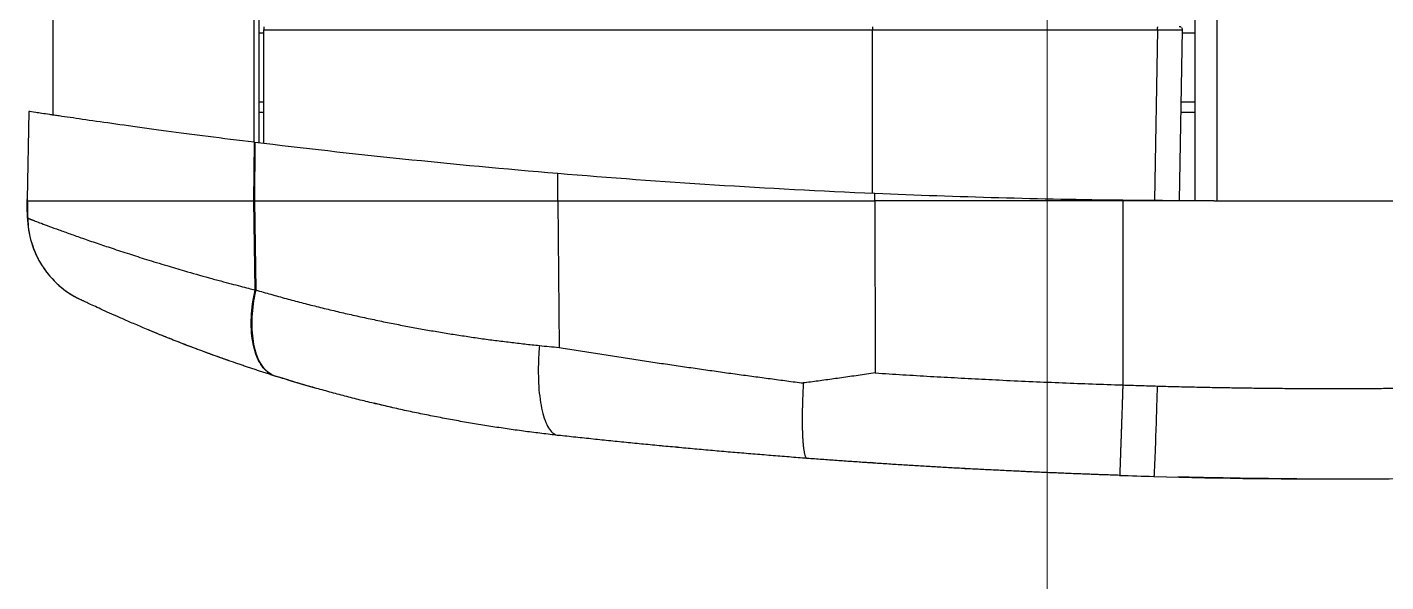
# Model space of a CAD drawing. Header units: centimetres. Extents: x 470464 to 524273, y 49611 to 59074.
# Drawn here: x 488081.26 to 488103.19, y 53957.61 to 53966.57 of the extents above; entities that cross this region are included whole.
import ezdxf

# ---------------------------------------------------------------- set-up
doc = ezdxf.new("R2010")
doc.units = ezdxf.units.CM
doc.header["$MEASUREMENT"] = 0
doc.linetypes.add('ACAD_ISO08W100', pattern=[36, 24, -3, 6, -3])
doc.linetypes.add('CHAIN', pattern=[0.3543, 0.2362, -0.0295, 0.0591, -0.0295])
doc.layers.add('Barış BABUR 23', color=1, linetype='ACAD_ISO08W100', lineweight=13)
doc.layers.add('vinç', color=7, linetype='Continuous')

# ---------------------------------------------------------------- blocks, each defined once
blk = doc.blocks.new('fdtrhrghrtsehserhtr')
at = {"color": 2, "linetype": 'Continuous', "lineweight": 25}
for p, q in [((427583.218, 71761.733), (427568.918, 71761.733)), ((427583.218, 71761.68), (427583.218, 71760.213)), ((427583.217, 71761.383), (427568.918, 71761.383)), ((427580.508, 71761.171), (427580.508, 71761.383)), ((427581.622, 71761.152), (427581.622, 71761.383)), ((427580.459, 71761.172), (427583.215, 71761.124)), ((427580.459, 71756.172), (427580.459, 71760.772)), ((427580.459, 71760.772), (427583.213, 71760.724)), ((427583.21, 71760.213), (427583.218, 71760.213)), ((427583.218, 71760.213), (427583.218, 71756.212)), ((427583.218, 71760.213), (427586.19, 71760.213)), ((427587.647, 71760.116), (427587.641, 71759.928)), ((427587.539, 71757.663), (427587.541, 71757.681)), ((427580.408, 71756.172), (427580.459, 71756.172)), ((427580.459, 71746.344), (427580.459, 71756.172)), ((427583.099, 71756.172), (427580.459, 71756.172)), ((427583.218, 71756.212), (427583.101, 71756.212)), ((427583.218, 71756.212), (427585.996, 71756.217)), ((427583.218, 71751.092), (427583.218, 71756.212)), ((427587.453, 71756.218), (427587.441, 71756.144)), ((427587.43, 71755.879), (427587.391, 71755.367)), ((427587.196, 71753.023), (427587.175, 71752.78)), ((427583.218, 71751.092), (427582.778, 71751.094)), ((427583.218, 71751.092), (427585.585, 71751.111)), ((427583.218, 71746.195), (427583.218, 71751.092)), ((427586.557, 71748.428), (427586.481, 71748.126)), ((427582.292, 71746.344), (427580.459, 71746.344)), ((427580.508, 71746.267), (427580.508, 71746.33)), ((427581.622, 71746.267), (427581.622, 71746.335)), ((427581.788, 71746.267), (427581.788, 71746.344)), ((427566.818, 71746.267), (427582.283, 71746.267)), ((427582.274, 71746.189), (427566.818, 71746.189)), ((427583.218, 71746.185), (427582.274, 71746.193)), ((427582.276, 71746.203), (427583.218, 71746.195)), ((427583.218, 71746.195), (427584.656, 71746.215)), ((427584.656, 71746.205), (427583.218, 71746.185)), ((427583.218, 71746.185), (427583.218, 71746.195)), ((427583.218, 71742.53), (427583.218, 71746.185)), ((427575.45, 71742.939), (427581.833, 71742.939)), ((427581.775, 71742.551), (427583.195, 71742.526))]:
    blk.add_line(p, q, dxfattribs=at)
at = {"color": 2, "linetype": 'Continuous', "lineweight": 25, "flags": 128}
for points in [[(427583.218, 71761.68), (427583.218, 71762.624), (427583.218, 71763.569), (427583.218, 71764.513), (427583.218, 71765.458), (427583.218, 71766.402), (427583.218, 71767.346), (427583.218, 71768.29), (427583.218, 71769.234)], [(427584.656, 71746.215), (427584.656, 71746.214), (427584.656, 71746.212), (427584.656, 71746.211), (427584.656, 71746.21), (427584.656, 71746.209), (427584.656, 71746.207), (427584.656, 71746.206), (427584.656, 71746.205)]]:
    blk.add_lwpolyline(points, dxfattribs=at)
at = {"color": 2, "linetype": 'Continuous', "lineweight": 25}
for start, end in [(302.7597, 334.5195), (271, 302.7597)]:
    blk.add_arc((427583.457, 71744.03), 1.5, start, end, dxfattribs=at)
for points, knots in [([(427587.666, 71760.713), (427587.697, 71761.808), (427587.711, 71762.903), (427587.702, 71764.91), (427587.686, 71765.821), (427587.639, 71767.301), (427587.616, 71767.87), (427587.57, 71768.816), (427587.55, 71769.194), (427587.504, 71769.949), (427587.479, 71770.327), (427587.409, 71771.308), (427587.361, 71771.911), (427587.22, 71773.478), (427587.119, 71774.441), (427586.981, 71775.606), (427586.956, 71775.811), (427586.93, 71776.016)], [-13.630876, -13.630876, -13.630876, -13.630876, 18.728271, 18.728271, 45.651886, 45.651886, 62.479145, 62.479145, 73.671795, 73.671795, 84.864445, 84.864445, 102.772685, 102.772685, 131.42587, 131.42587, 137.53824, 137.53824, 137.53824, 137.53824]), ([(427586.207, 71760.767), (427586.21, 71760.862), (427586.215, 71761.051), (427586.222, 71761.335), (427586.228, 71761.619), (427586.233, 71761.903), (427586.237, 71762.187), (427586.241, 71762.471), (427586.244, 71762.755), (427586.246, 71763.038), (427586.247, 71763.322), (427586.248, 71763.606), (427586.247, 71763.89), (427586.246, 71764.174), (427586.244, 71764.457), (427586.241, 71764.741), (427586.237, 71765.025), (427586.233, 71765.309), (427586.228, 71765.592), (427586.222, 71765.876), (427586.215, 71766.16), (427586.207, 71766.443), (427586.199, 71766.727), (427586.189, 71767.011), (427586.179, 71767.294), (427586.169, 71767.578), (427586.157, 71767.862), (427586.144, 71768.145), (427586.131, 71768.429), (427586.117, 71768.712), (427586.102, 71768.996), (427586.086, 71769.279), (427586.07, 71769.563), (427586.052, 71769.846), (427586.034, 71770.129), (427586.015, 71770.413), (427586.002, 71770.602), (427585.995, 71770.696)], [0, 0, 0, 0, 0.028574, 0.057145, 0.085714, 0.11428, 0.142845, 0.171407, 0.199968, 0.228528, 0.257087, 0.285645, 0.314202, 0.342759, 0.371316, 0.399872, 0.428429, 0.456987, 0.485546, 0.514105, 0.542666, 0.571228, 0.599792, 0.628358, 0.656926, 0.685497, 0.71407, 0.742646, 0.771225, 0.799808, 0.828394, 0.856984, 0.885578, 0.914177, 0.94278, 0.971387, 1, 1, 1, 1]), ([(427587.705, 71763.009), (427587.704, 71762.806), (427587.701, 71762.401), (427587.693, 71761.921), (427587.686, 71761.536), (427587.68, 71761.269), (427587.677, 71761.126), (427587.676, 71761.107), (427587.676, 71761.103)], [0, 0, 0, 0, 0.191167, 0.382493, 0.57374, 0.764985, 0.95612, 1, 1, 1, 1]), ([(427587.705, 71763.009), (427587.705, 71763.002), (427587.704, 71762.993), (427587.698, 71762.987), (427587.696, 71762.985)], [0, 0, 0, 0, 0.738292, 1, 1, 1, 1]), ([(427587.705, 71763.021), (427587.705, 71763.021), (427587.705, 71763.021), (427587.705, 71763.019), (427587.705, 71763.017), (427587.705, 71763.013), (427587.705, 71763.01), (427587.705, 71763.009)], [0, 0, 0, 0, 0.2018514, 0.4006391, 0.598493, 0.7975731, 1, 1, 1, 1]), ([(427587.705, 71763.007), (427587.705, 71763.006), (427587.705, 71763.002), (427587.705, 71762.996), (427587.705, 71762.988), (427587.705, 71762.98), (427587.705, 71762.97), (427587.705, 71762.956), (427587.705, 71762.94), (427587.705, 71762.928), (427587.705, 71762.923)], [0, 0, 0, 0, 0.100914, 0.200272, 0.29915, 0.398636, 0.499801, 0.667167, 0.832225, 1, 1, 1, 1]), ([(427581.788, 71761.149), (427581.788, 71761.165), (427581.788, 71761.265), (427581.788, 71761.329), (427581.788, 71761.383)], [0, 0, 0, 0, 0.164177, 1, 1, 1, 1]), ([(427580.423, 71761.158), (427580.419, 71761.153), (427580.415, 71761.147), (427580.41, 71761.135), (427580.408, 71761.129), (427580.408, 71761.122)], [0, 0, 0, 0, 0.25, 0.25, 0.5, 0.5, 0.5, 0.5]), ([(427580.46, 71761.055), (427580.46, 71761.07), (427580.46, 71761.083), (427580.459, 71761.12), (427580.459, 71761.139), (427580.459, 71761.165), (427580.459, 71761.172), (427580.459, 71761.172)], [-0.7852459, -0.7852459, -0.7852459, -0.7852459, -0.6296612, -0.6296612, -0.3196742, -0.3196742, -0.0000001, -0.0000001, -0.0000001, -0.0000001]), ([(427580.459, 71760.772), (427580.459, 71760.772), (427580.459, 71760.772), (427580.459, 71760.814), (427580.459, 71760.855), (427580.459, 71760.919), (427580.459, 71760.943), (427580.459, 71760.98), (427580.46, 71760.993), (427580.46, 71761.019), (427580.46, 71761.032), (427580.46, 71761.048), (427580.46, 71761.051), (427580.46, 71761.055)], [-0.0000001, -0.0000001, -0.0000001, -0.0000001, 0.0011823, 0.0011823, 0.3111694, 0.3111694, 0.5049113, 0.5049113, 0.6259999, 0.6259999, 0.7470886, 0.7470886, 0.7852459, 0.7852459, 0.7852459, 0.7852459]), ([(427580.408, 71760.772), (427580.408, 71760.772), (427580.41, 71760.772), (427580.415, 71760.772), (427580.419, 71760.772), (427580.423, 71760.772)], [0, 0, 0, 0, 0.25, 0.25, 0.5, 0.5, 0.5, 0.5]), ([(427586.19, 71760.213), (427586.193, 71760.305), (427586.199, 71760.49), (427586.204, 71760.675), (427586.207, 71760.767)], [0, 0, 0, 0, 0.500008, 1, 1, 1, 1]), ([(427586.207, 71760.767), (427586.293, 71760.765), (427586.378, 71760.762), (427586.546, 71760.757), (427586.629, 71760.755), (427586.789, 71760.75), (427586.866, 71760.747), (427587.013, 71760.742), (427587.083, 71760.74), (427587.212, 71760.735), (427587.272, 71760.733), (427587.381, 71760.729), (427587.43, 71760.727), (427587.514, 71760.723), (427587.55, 71760.721), (427587.607, 71760.718), (427587.629, 71760.717), (427587.658, 71760.715), (427587.666, 71760.714), (427587.666, 71760.713)], [0, 0, 0, 0, 0.111111, 0.111111, 0.222222, 0.222222, 0.333333, 0.333333, 0.444444, 0.444444, 0.555556, 0.555556, 0.666667, 0.666667, 0.777778, 0.777778, 0.888889, 0.888889, 1, 1, 1, 1]), ([(427585.996, 71756.217), (427586.001, 71756.291), (427586.011, 71756.439), (427586.024, 71756.661), (427586.038, 71756.884), (427586.051, 71757.106), (427586.063, 71757.328), (427586.075, 71757.55), (427586.087, 71757.772), (427586.098, 71757.994), (427586.122, 71758.463), (427586.153, 71759.179), (427586.178, 71759.845), (427586.189, 71760.189), (427586.19, 71760.213)], [0, 0, 0, 0, 0.055743, 0.111463, 0.16716, 0.222835, 0.278488, 0.334118, 0.389727, 0.445313, 0.500878, 0.7418, 0.982338, 1, 1, 1, 1]), ([(427586.19, 71760.213), (427586.202, 71760.212), (427586.228, 71760.211), (427586.265, 71760.21), (427586.303, 71760.209), (427586.341, 71760.208), (427586.379, 71760.206), (427586.417, 71760.205), (427586.454, 71760.204), (427586.492, 71760.202), (427586.53, 71760.201), (427586.568, 71760.2), (427586.605, 71760.199), (427586.643, 71760.197), (427586.68, 71760.196), (427586.717, 71760.195), (427586.753, 71760.194), (427586.79, 71760.192), (427586.826, 71760.191), (427586.862, 71760.19), (427586.897, 71760.189), (427586.932, 71760.187), (427586.967, 71760.186), (427587.001, 71760.185), (427587.035, 71760.184), (427587.068, 71760.183), (427587.1, 71760.182), (427587.132, 71760.18), (427587.164, 71760.179), (427587.194, 71760.178), (427587.224, 71760.177), (427587.254, 71760.176), (427587.284, 71760.175), (427587.314, 71760.174), (427587.344, 71760.173), (427587.375, 71760.172), (427587.404, 71760.171), (427587.434, 71760.17), (427587.462, 71760.169), (427587.49, 71760.168), (427587.516, 71760.167), (427587.541, 71760.166), (427587.564, 71760.165), (427587.585, 71760.164), (427587.603, 71760.163), (427587.619, 71760.163), (427587.632, 71760.162), (427587.641, 71760.162), (427587.648, 71760.161), (427587.648, 71760.161), (427587.649, 71760.161)], [0, 0, 0, 0, 0.016233, 0.032537, 0.048914, 0.065363, 0.081884, 0.098477, 0.115142, 0.131879, 0.148688, 0.16557, 0.182523, 0.199549, 0.216646, 0.233816, 0.251058, 0.268371, 0.285757, 0.303215, 0.320746, 0.338348, 0.356022, 0.373768, 0.391587, 0.409478, 0.42744, 0.445475, 0.463582, 0.481761, 0.500012, 0.51862, 0.538086, 0.558407, 0.579585, 0.601619, 0.624509, 0.648256, 0.672858, 0.698318, 0.724633, 0.751805, 0.779832, 0.808716, 0.838457, 0.869053, 0.900505, 0.932814, 0.965979, 1, 1, 1, 1]), ([(427587.649, 71760.161), (427587.646, 71760.081), (427587.641, 71759.92), (427587.632, 71759.68), (427587.623, 71759.439), (427587.613, 71759.199), (427587.603, 71758.958), (427587.592, 71758.718), (427587.581, 71758.477), (427587.569, 71758.237), (427587.557, 71757.997), (427587.545, 71757.756), (427587.532, 71757.516), (427587.518, 71757.276), (427587.504, 71757.036), (427587.49, 71756.796), (427587.475, 71756.555), (427587.459, 71756.315), (427587.443, 71756.075), (427587.427, 71755.836), (427587.41, 71755.596), (427587.393, 71755.356), (427587.381, 71755.196), (427587.375, 71755.116)], [0, 0, 0, 0, 0.0476029, 0.0952028, 0.1428003, 0.1903961, 0.2379912, 0.285586, 0.3331816, 0.3807784, 0.4283774, 0.4759793, 0.5235847, 0.5711945, 0.6188093, 0.66643, 0.7140572, 0.7616918, 0.8093344, 0.8569857, 0.9046466, 0.9523178, 1, 1, 1, 1]), ([(427587.641, 71759.928), (427587.638, 71759.853), (427587.633, 71759.703), (427587.624, 71759.479), (427587.615, 71759.254), (427587.606, 71759.029), (427587.596, 71758.804), (427587.586, 71758.58), (427587.575, 71758.355), (427587.564, 71758.13), (427587.553, 71757.905), (427587.545, 71757.756), (427587.541, 71757.681)], [0, 0, 0, 0, 0.099969, 0.199941, 0.299918, 0.3999, 0.499889, 0.599887, 0.699896, 0.799917, 0.899951, 1, 1, 1, 1]), ([(427583.101, 71756.212), (427583.064, 71755.339), (427583.018, 71754.476), (427582.91, 71752.77), (427582.848, 71751.927), (427582.778, 71751.094)], [0, 0, 0, 0, 0.5, 0.5, 1, 1, 1, 1]), ([(427585.996, 71756.217), (427586.003, 71756.17), (427586.016, 71756.078), (427586.036, 71755.941), (427586.055, 71755.806), (427586.074, 71755.674), (427586.092, 71755.545), (427586.109, 71755.419), (427586.126, 71755.295), (427586.142, 71755.174), (427586.153, 71755.094), (427586.158, 71755.055)], [0, 0, 0, 0, 0.120233, 0.238192, 0.353874, 0.467274, 0.578391, 0.687223, 0.793769, 0.898028, 1, 1, 1, 1]), ([(427586.158, 71755.055), (427586.17, 71755.054), (427586.195, 71755.053), (427586.231, 71755.051), (427586.268, 71755.049), (427586.304, 71755.048), (427586.34, 71755.046), (427586.377, 71755.045), (427586.413, 71755.043), (427586.448, 71755.042), (427586.484, 71755.041), (427586.519, 71755.04), (427586.554, 71755.039), (427586.589, 71755.039), (427586.624, 71755.038), (427586.658, 71755.038), (427586.692, 71755.037), (427586.725, 71755.037), (427586.758, 71755.037), (427586.79, 71755.037), (427586.822, 71755.037), (427586.853, 71755.038), (427586.884, 71755.038), (427586.914, 71755.039), (427586.943, 71755.04), (427586.972, 71755.041), (427587, 71755.042), (427587.029, 71755.043), (427587.059, 71755.045), (427587.089, 71755.047), (427587.12, 71755.049), (427587.15, 71755.052), (427587.179, 71755.055), (427587.207, 71755.058), (427587.234, 71755.062), (427587.26, 71755.066), (427587.284, 71755.07), (427587.306, 71755.075), (427587.325, 71755.081), (427587.342, 71755.087), (427587.355, 71755.093), (427587.366, 71755.1), (427587.373, 71755.108), (427587.374, 71755.113), (427587.375, 71755.116)], [0, 0, 0, 0, 0.018113, 0.036315, 0.054607, 0.072987, 0.091458, 0.110017, 0.128666, 0.147404, 0.166232, 0.185149, 0.204155, 0.223251, 0.242436, 0.261711, 0.281075, 0.300528, 0.320071, 0.339703, 0.359425, 0.379236, 0.399137, 0.419127, 0.439206, 0.459375, 0.479634, 0.499981, 0.523798, 0.548605, 0.574404, 0.601194, 0.628975, 0.657748, 0.687512, 0.718268, 0.750015, 0.782753, 0.816482, 0.851203, 0.886915, 0.923619, 0.961314, 1, 1, 1, 1]), ([(427587.375, 71755.116), (427587.371, 71755.067), (427587.364, 71754.97), (427587.352, 71754.824), (427587.341, 71754.678), (427587.329, 71754.533), (427587.317, 71754.387), (427587.305, 71754.242), (427587.293, 71754.097), (427587.281, 71753.952), (427587.269, 71753.807), (427587.256, 71753.663), (427587.243, 71753.518), (427587.23, 71753.374), (427587.217, 71753.23), (427587.2, 71753.038), (427587.177, 71752.799), (427587.15, 71752.513), (427587.122, 71752.228), (427587.093, 71751.945), (427587.064, 71751.662), (427587.034, 71751.38), (427587.014, 71751.193), (427587.003, 71751.1)], [0, 0, 0, 0, 0.035708, 0.071412, 0.107113, 0.142812, 0.178511, 0.214212, 0.249916, 0.285625, 0.321339, 0.357062, 0.392794, 0.428537, 0.464292, 0.500062, 0.571478, 0.642875, 0.714264, 0.78566, 0.857072, 0.928515, 1, 1, 1, 1]), ([(427585.585, 71751.111), (427585.592, 71751.157), (427585.607, 71751.249), (427585.629, 71751.388), (427585.651, 71751.526), (427585.673, 71751.664), (427585.695, 71751.802), (427585.716, 71751.94), (427585.737, 71752.078), (427585.758, 71752.215), (427585.779, 71752.353), (427585.8, 71752.49), (427585.821, 71752.627), (427585.841, 71752.764), (427585.861, 71752.9), (427585.881, 71753.037), (427585.901, 71753.173), (427585.92, 71753.309), (427585.94, 71753.445), (427585.959, 71753.58), (427585.978, 71753.716), (427585.997, 71753.851), (427586.015, 71753.986), (427586.034, 71754.12), (427586.052, 71754.255), (427586.07, 71754.389), (427586.088, 71754.522), (427586.106, 71754.656), (427586.124, 71754.789), (427586.141, 71754.922), (427586.152, 71755.011), (427586.158, 71755.055)], [0, 0, 0, 0, 0.035933, 0.071762, 0.107487, 0.143108, 0.178626, 0.214039, 0.249349, 0.284555, 0.319658, 0.354657, 0.389552, 0.424344, 0.459032, 0.493617, 0.528098, 0.562476, 0.596751, 0.630922, 0.66499, 0.698955, 0.732816, 0.766575, 0.80023, 0.833783, 0.867232, 0.900578, 0.933822, 0.966962, 1, 1, 1, 1]), ([(427582.778, 71751.094), (427582.707, 71750.236), (427582.628, 71749.399), (427582.46, 71747.769), (427582.37, 71746.975), (427582.276, 71746.203)], [0, 0, 0, 0, 0.5, 0.5, 1, 1, 1, 1]), ([(427585.553, 71750.795), (427585.636, 71750.788), (427585.72, 71750.783), (427585.883, 71750.776), (427585.964, 71750.776), (427586.12, 71750.779), (427586.195, 71750.782), (427586.339, 71750.794), (427586.408, 71750.803), (427586.535, 71750.823), (427586.595, 71750.836), (427586.703, 71750.865), (427586.752, 71750.881), (427586.837, 71750.917), (427586.874, 71750.937), (427586.934, 71750.979), (427586.957, 71751.002), (427586.991, 71751.05), (427587.001, 71751.074), (427587.003, 71751.1)], [0, 0, 0, 0, 0.111111, 0.111111, 0.222222, 0.222222, 0.333333, 0.333333, 0.444444, 0.444444, 0.555556, 0.555556, 0.666667, 0.666667, 0.777778, 0.777778, 0.888889, 0.888889, 1, 1, 1, 1]), ([(427587.003, 71751.1), (427586.999, 71751.056), (427586.989, 71750.967), (427586.973, 71750.834), (427586.957, 71750.702), (427586.94, 71750.57), (427586.922, 71750.438), (427586.903, 71750.306), (427586.884, 71750.175), (427586.864, 71750.043), (427586.844, 71749.912), (427586.822, 71749.781), (427586.8, 71749.651), (427586.777, 71749.52), (427586.754, 71749.39), (427586.73, 71749.261), (427586.705, 71749.131), (427586.68, 71749.002), (427586.653, 71748.873), (427586.618, 71748.703), (427586.572, 71748.493), (427586.515, 71748.243), (427586.456, 71747.994), (427586.394, 71747.747), (427586.329, 71747.501), (427586.262, 71747.256), (427586.193, 71747.013), (427586.121, 71746.77), (427586.072, 71746.61), (427586.047, 71746.53)], [0, 0, 0, 0, 0.027617, 0.055255, 0.082915, 0.110597, 0.138302, 0.166032, 0.193786, 0.221566, 0.249372, 0.277206, 0.305068, 0.332959, 0.360879, 0.388829, 0.416811, 0.444825, 0.472871, 0.500951, 0.555899, 0.61096, 0.666138, 0.72144, 0.776871, 0.832437, 0.888144, 0.943996, 1, 1, 1, 1]), ([(427584.656, 71746.215), (427584.668, 71746.256), (427584.692, 71746.337), (427584.727, 71746.46), (427584.761, 71746.583), (427584.795, 71746.706), (427584.828, 71746.829), (427584.86, 71746.952), (427584.892, 71747.075), (427584.923, 71747.198), (427584.954, 71747.321), (427584.983, 71747.445), (427585.013, 71747.568), (427585.041, 71747.692), (427585.069, 71747.815), (427585.097, 71747.939), (427585.123, 71748.063), (427585.149, 71748.186), (427585.175, 71748.31), (427585.207, 71748.47), (427585.245, 71748.668), (427585.288, 71748.904), (427585.329, 71749.139), (427585.368, 71749.375), (427585.404, 71749.612), (427585.439, 71749.848), (427585.471, 71750.085), (427585.5, 71750.321), (427585.528, 71750.558), (427585.545, 71750.716), (427585.553, 71750.795)], [0, 0, 0, 0, 0.028557, 0.057018, 0.085383, 0.113653, 0.141829, 0.16991, 0.197897, 0.22579, 0.25359, 0.281298, 0.308913, 0.336437, 0.363869, 0.391211, 0.418462, 0.445623, 0.472694, 0.499677, 0.550735, 0.601556, 0.652143, 0.702501, 0.752631, 0.802537, 0.852224, 0.901694, 0.950952, 1, 1, 1, 1]), ([(427586.24, 71747.177), (427586.182, 71746.974), (427586.119, 71746.755), (427586.057, 71746.565), (427586.053, 71746.551)], [0, 0, 0, 0, 0.922088, 1, 1, 1, 1]), ([(427586.047, 71746.53), (427586.035, 71746.494), (427586.018, 71746.459), (427585.973, 71746.395), (427585.945, 71746.365), (427585.879, 71746.31), (427585.84, 71746.285), (427585.754, 71746.24), (427585.706, 71746.221), (427585.602, 71746.189), (427585.546, 71746.176), (427585.427, 71746.156), (427585.364, 71746.149), (427585.233, 71746.142), (427585.164, 71746.142), (427585.024, 71746.149), (427584.952, 71746.156), (427584.805, 71746.175), (427584.731, 71746.188), (427584.656, 71746.205)], [0, 0, 0, 0, 0.111111, 0.111111, 0.222222, 0.222222, 0.333333, 0.333333, 0.444444, 0.444444, 0.555556, 0.555556, 0.666667, 0.666667, 0.777778, 0.777778, 0.888889, 0.888889, 1, 1, 1, 1]), ([(427584.701, 71746.206), (427584.76, 71746.193), (427584.82, 71746.183), (427584.952, 71746.165), (427585.024, 71746.158), (427585.165, 71746.151), (427585.234, 71746.151), (427585.365, 71746.157), (427585.428, 71746.163), (427585.547, 71746.182), (427585.603, 71746.195), (427585.707, 71746.226), (427585.755, 71746.245), (427585.841, 71746.288), (427585.879, 71746.313), (427585.946, 71746.367), (427585.974, 71746.397), (427586.019, 71746.46), (427586.036, 71746.494), (427586.047, 71746.53)], [0.0220895, 0.0220895, 0.0220895, 0.0220895, 0.1111111, 0.1111111, 0.2222222, 0.2222222, 0.3333333, 0.3333333, 0.4444444, 0.4444444, 0.5555556, 0.5555556, 0.6666667, 0.6666667, 0.7777778, 0.7777778, 0.8888889, 0.8888889, 1, 1, 1, 1]), ([(427586.047, 71746.53), (427586.039, 71746.506), (427586.024, 71746.457), (427586.001, 71746.384), (427585.977, 71746.313), (427585.954, 71746.241), (427585.931, 71746.171), (427585.908, 71746.101), (427585.884, 71746.031), (427585.861, 71745.963), (427585.81, 71745.815), (427585.733, 71745.594), (427585.628, 71745.309), (427585.526, 71745.041), (427585.395, 71744.708), (427585.271, 71744.408), (427585.158, 71744.146), (427585.081, 71743.97), (427585.011, 71743.815), (427584.951, 71743.682), (427584.899, 71743.571), (427584.867, 71743.503), (427584.849, 71743.463), (427584.839, 71743.442), (427584.83, 71743.424), (427584.822, 71743.408), (427584.816, 71743.395), (427584.813, 71743.388), (427584.811, 71743.385)], [0, 0, 0, 0, 0.014272, 0.028527, 0.042768, 0.056997, 0.071215, 0.085426, 0.099631, 0.113832, 0.128031, 0.192081, 0.255798, 0.319344, 0.382356, 0.507299, 0.569841, 0.63177, 0.693739, 0.755099, 0.816677, 0.877786, 0.898279, 0.918707, 0.939082, 0.959414, 0.979716, 1, 1, 1, 1]), ([(427580.408, 71746.344), (427580.408, 71746.344), (427580.409, 71746.344), (427580.414, 71746.344), (427580.417, 71746.344), (427580.426, 71746.344), (427580.431, 71746.344), (427580.444, 71746.344), (427580.452, 71746.344), (427580.459, 71746.344)], [0, 0, 0, 0, 0.25, 0.25, 0.5, 0.5, 0.75, 0.75, 1, 1, 1, 1]), ([(427582.274, 71746.193), (427582.242, 71745.932), (427582.211, 71745.683), (427582.15, 71745.207), (427582.12, 71744.982), (427582.077, 71744.66), (427582.063, 71744.556), (427582.043, 71744.405), (427582.036, 71744.355), (427582.022, 71744.257), (427582.016, 71744.208), (427581.983, 71743.973), (427581.958, 71743.8), (427581.914, 71743.485), (427581.893, 71743.344), (427581.865, 71743.155), (427581.857, 71743.096), (427581.845, 71743.014), (427581.841, 71742.987), (427581.833, 71742.936), (427581.83, 71742.912), (427581.812, 71742.797), (427581.801, 71742.723), (427581.784, 71742.61), (427581.778, 71742.571), (427581.775, 71742.551)], [0, 0, 0, 0, 0.125, 0.125, 0.25, 0.25, 0.3125, 0.3125, 0.34375, 0.34375, 0.375, 0.375, 0.5, 0.5, 0.625, 0.625, 0.6875, 0.6875, 0.71875, 0.71875, 0.75, 0.75, 0.875, 0.875, 1, 1, 1, 1]), ([(427583.498, 71742.534), (427583.499, 71742.536), (427583.5, 71742.54), (427583.503, 71742.547), (427583.506, 71742.555), (427583.509, 71742.564), (427583.513, 71742.574), (427583.517, 71742.585), (427583.522, 71742.597), (427583.527, 71742.61), (427583.532, 71742.624), (427583.538, 71742.638), (427583.552, 71742.677), (427583.58, 71742.751), (427583.628, 71742.879), (427583.685, 71743.035), (427583.75, 71743.214), (427583.823, 71743.42), (427583.9, 71743.646), (427583.985, 71743.898), (427584.073, 71744.164), (427584.166, 71744.46), (427584.257, 71744.757), (427584.357, 71745.094), (427584.44, 71745.386), (427584.51, 71745.643), (427584.555, 71745.813), (427584.594, 71745.963), (427584.627, 71746.091), (427584.647, 71746.169), (427584.656, 71746.205)], [0, 0, 0, 0, 0.011313, 0.022646, 0.034001, 0.045377, 0.056775, 0.068194, 0.079635, 0.091098, 0.102583, 0.114091, 0.125622, 0.187733, 0.251091, 0.31264, 0.37615, 0.437298, 0.501246, 0.561416, 0.625667, 0.684699, 0.750524, 0.803935, 0.87555, 0.908253, 0.937047, 0.961936, 0.982919, 1, 1, 1, 1]), ([(427585.799, 71745.788), (427585.778, 71745.725), (427585.726, 71745.573), (427585.681, 71745.455), (427585.655, 71745.386)], [0, 0, 0, 0, 0.4162704, 1, 1, 1, 1]), ([(427585.613, 71745.272), (427585.606, 71745.252), (427585.55, 71745.1), (427585.488, 71744.944), (427585.448, 71744.843), (427585.437, 71744.817)], [0, 0, 0, 0, 0.098527, 0.76338, 1, 1, 1, 1]), ([(427585.415, 71744.763), (427585.403, 71744.73), (427585.358, 71744.619), (427585.315, 71744.515), (427585.306, 71744.495), (427585.302, 71744.486)], [0, 0, 0, 0, 0.169024, 0.584619, 1, 1, 1, 1]), ([(427584.268, 71742.77), (427584.296, 71742.788), (427584.324, 71742.806), (427584.4, 71742.862), (427584.446, 71742.902), (427584.535, 71742.985), (427584.577, 71743.03), (427584.654, 71743.124), (427584.69, 71743.173), (427584.756, 71743.276), (427584.785, 71743.33), (427584.811, 71743.385)], [0.4949619, 0.4949619, 0.4949619, 0.4949619, 0.5555556, 0.5555556, 0.6666667, 0.6666667, 0.7777778, 0.7777778, 0.8888889, 0.8888889, 1, 1, 1, 1]), ([(427583.498, 71742.534), (427583.559, 71742.536), (427583.62, 71742.541), (427583.741, 71742.559), (427583.801, 71742.571), (427583.918, 71742.604), (427583.976, 71742.624), (427584.089, 71742.67), (427584.144, 71742.697), (427584.221, 71742.74), (427584.245, 71742.755), (427584.268, 71742.77)], [0, 0, 0, 0, 0.1111111, 0.1111111, 0.2222222, 0.2222222, 0.3333333, 0.3333333, 0.4444444, 0.4444444, 0.4949619, 0.4949619, 0.4949619, 0.4949619]), ([(427583.218, 71742.53), (427583.218, 71742.53), (427583.218, 71742.529), (427583.217, 71742.528), (427583.214, 71742.528), (427583.211, 71742.527), (427583.206, 71742.527), (427583.201, 71742.526), (427583.197, 71742.526), (427583.195, 71742.526)], [0, 0, 0, 0, 0.137931, 0.274693, 0.412033, 0.551671, 0.69524, 0.844237, 1, 1, 1, 1]), ([(427583.195, 71742.526), (427583.197, 71742.526), (427583.202, 71742.526), (427583.208, 71742.526), (427583.212, 71742.526), (427583.216, 71742.526), (427583.218, 71742.526), (427583.218, 71742.526), (427583.218, 71742.526)], [0, 0, 0, 0, 0.19808, 0.380894, 0.550129, 0.707906, 0.856833, 1, 1, 1, 1]), ([(427583.218, 71742.53), (427583.266, 71742.53), (427583.359, 71742.532), (427583.452, 71742.533), (427583.498, 71742.534)], [0, 0, 0, 0, 0.507236, 1, 1, 1, 1]), ([(427583.483, 71742.53), (427583.44, 71742.529), (427583.352, 71742.528), (427583.263, 71742.526), (427583.218, 71742.526)], [0, 0, 0, 0, 0.493213, 1, 1, 1, 1]), ([(427583.498, 71742.534), (427583.496, 71742.533), (427583.493, 71742.532), (427583.488, 71742.531), (427583.485, 71742.53), (427583.483, 71742.53)], [0, 0, 0, 0, 0.332983, 0.666015, 1, 1, 1, 1])]:
    blk.add_open_spline(points, degree=3, knots=knots, dxfattribs=at)
for points in [[(427583.218, 71761.68), (427583.218, 71761.191), (427583.215, 71760.702), (427583.21, 71760.213)], [(427580.423, 71761.158), (427580.433, 71761.167), (427580.446, 71761.172), (427580.459, 71761.172)], [(427580.459, 71760.772), (427580.446, 71760.772), (427580.433, 71760.772), (427580.423, 71760.772)], [(427587.649, 71760.161), (427587.655, 71760.345), (427587.661, 71760.529), (427587.666, 71760.713)], [(427583.21, 71760.213), (427583.194, 71758.877), (427583.158, 71757.544), (427583.101, 71756.212)], [(427587.453, 71756.218), (427587.445, 71756.105), (427587.438, 71755.992), (427587.43, 71755.879)], [(427585.553, 71750.795), (427585.564, 71750.9), (427585.574, 71751.006), (427585.585, 71751.111)], [(427582.276, 71746.203), (427582.275, 71746.2), (427582.275, 71746.197), (427582.274, 71746.193)], [(427584.656, 71746.215), (427584.671, 71746.212), (427584.686, 71746.209), (427584.701, 71746.206)]]:
    blk.add_open_spline(points, degree=3, dxfattribs=at)
at = {"layer": 'Barış BABUR 23', "color": 2, "linetype": 'CHAIN', "ltscale": 300}
blk.add_line((427993.419, 71758.991), (427135.418, 71758.991), dxfattribs=at)
blk = doc.blocks.new('K')
at = {"layer": 'vinç', "color": 0, "rotation": 270}
blk.add_blockref('fdtrhrghrtsehserhtr', (416338.736, 473046.981), dxfattribs=at)

msp = doc.modelspace()

# ---------------------------------------------------------------- block references
msp.add_blockref('K', (0, 8500))

doc.saveas('drawing.dxf')
